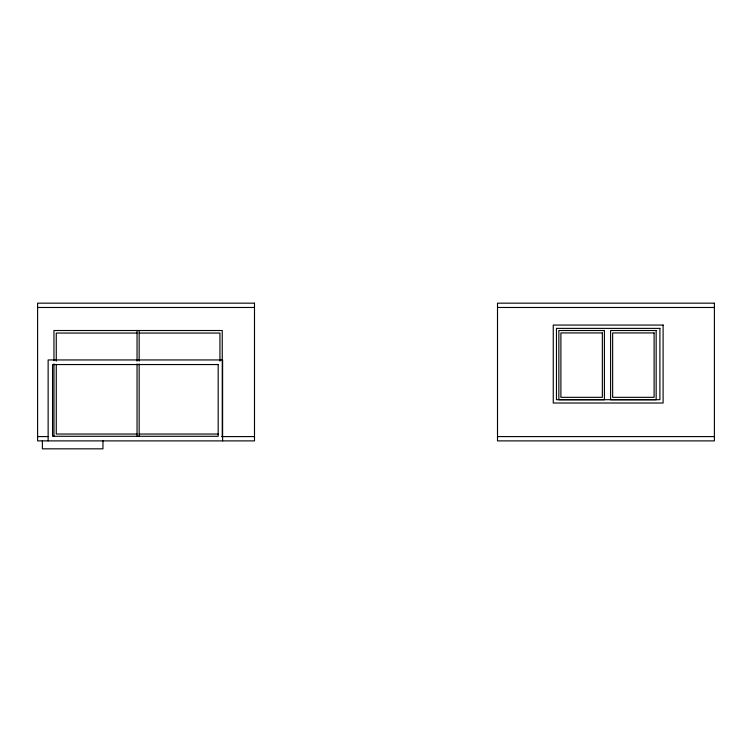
<?xml version="1.0" encoding="UTF-8"?>
<svg xmlns="http://www.w3.org/2000/svg" width="752" height="752" viewBox="0 0 752 752"><rect width="100%" height="100%" fill="white"/><g stroke="black" fill="none" stroke-linecap="round" stroke-linejoin="round"><path stroke-width="1.13" d="M37.6 307.474L254.496 307.474M497.504 307.474L714.4 307.474M137.043 333.061L56.268 333.061L56.268 361.11M139.158 333.061L219.941 333.061L219.941 361.11M137.043 434.036L56.268 434.036L56.268 364.541M139.158 434.036L218.23 434.036M37.6 436.583L48.156 436.583M221.661 436.583L254.496 436.583M497.504 436.583L714.4 436.583M222.611 440.888L222.611 359.945L48.137 359.945L48.137 440.888M222.254 436.583L222.254 330.513L53.956 330.513L53.956 360.697M139.158 330.513L139.158 361.11M139.158 363.883L139.158 436.583M137.043 330.513L137.043 361.11M137.043 363.883L137.043 436.583M102.949 440.625L102.949 448.831L42.375 448.831L42.375 440.625M53.956 363.883L53.956 436.583M254.496 303.169L37.6 303.169L37.6 440.888L254.496 440.888L254.496 303.169M714.4 303.169L497.504 303.169L497.504 440.888L714.4 440.888L714.4 303.169M663.104 325.061L553.256 325.061L553.256 403.016L663.104 403.016L663.104 325.061M659.899 328.38L556.461 328.38L556.461 399.697L659.899 399.697L659.899 328.38M604.401 330.513L558.849 330.513L558.849 399.744L604.401 399.735L604.401 330.513M656.158 330.513L610.596 330.513L610.596 399.744L656.158 399.735L656.158 330.513M602.352 332.929L560.898 332.929L560.898 397.329L602.352 397.329L602.352 332.929M654.099 332.929L612.654 332.929L612.654 397.329L654.099 397.329L654.099 332.929M218.183 364.551L52.555 364.551L52.555 436.282L218.183 436.282L218.183 364.551"/></g></svg>
